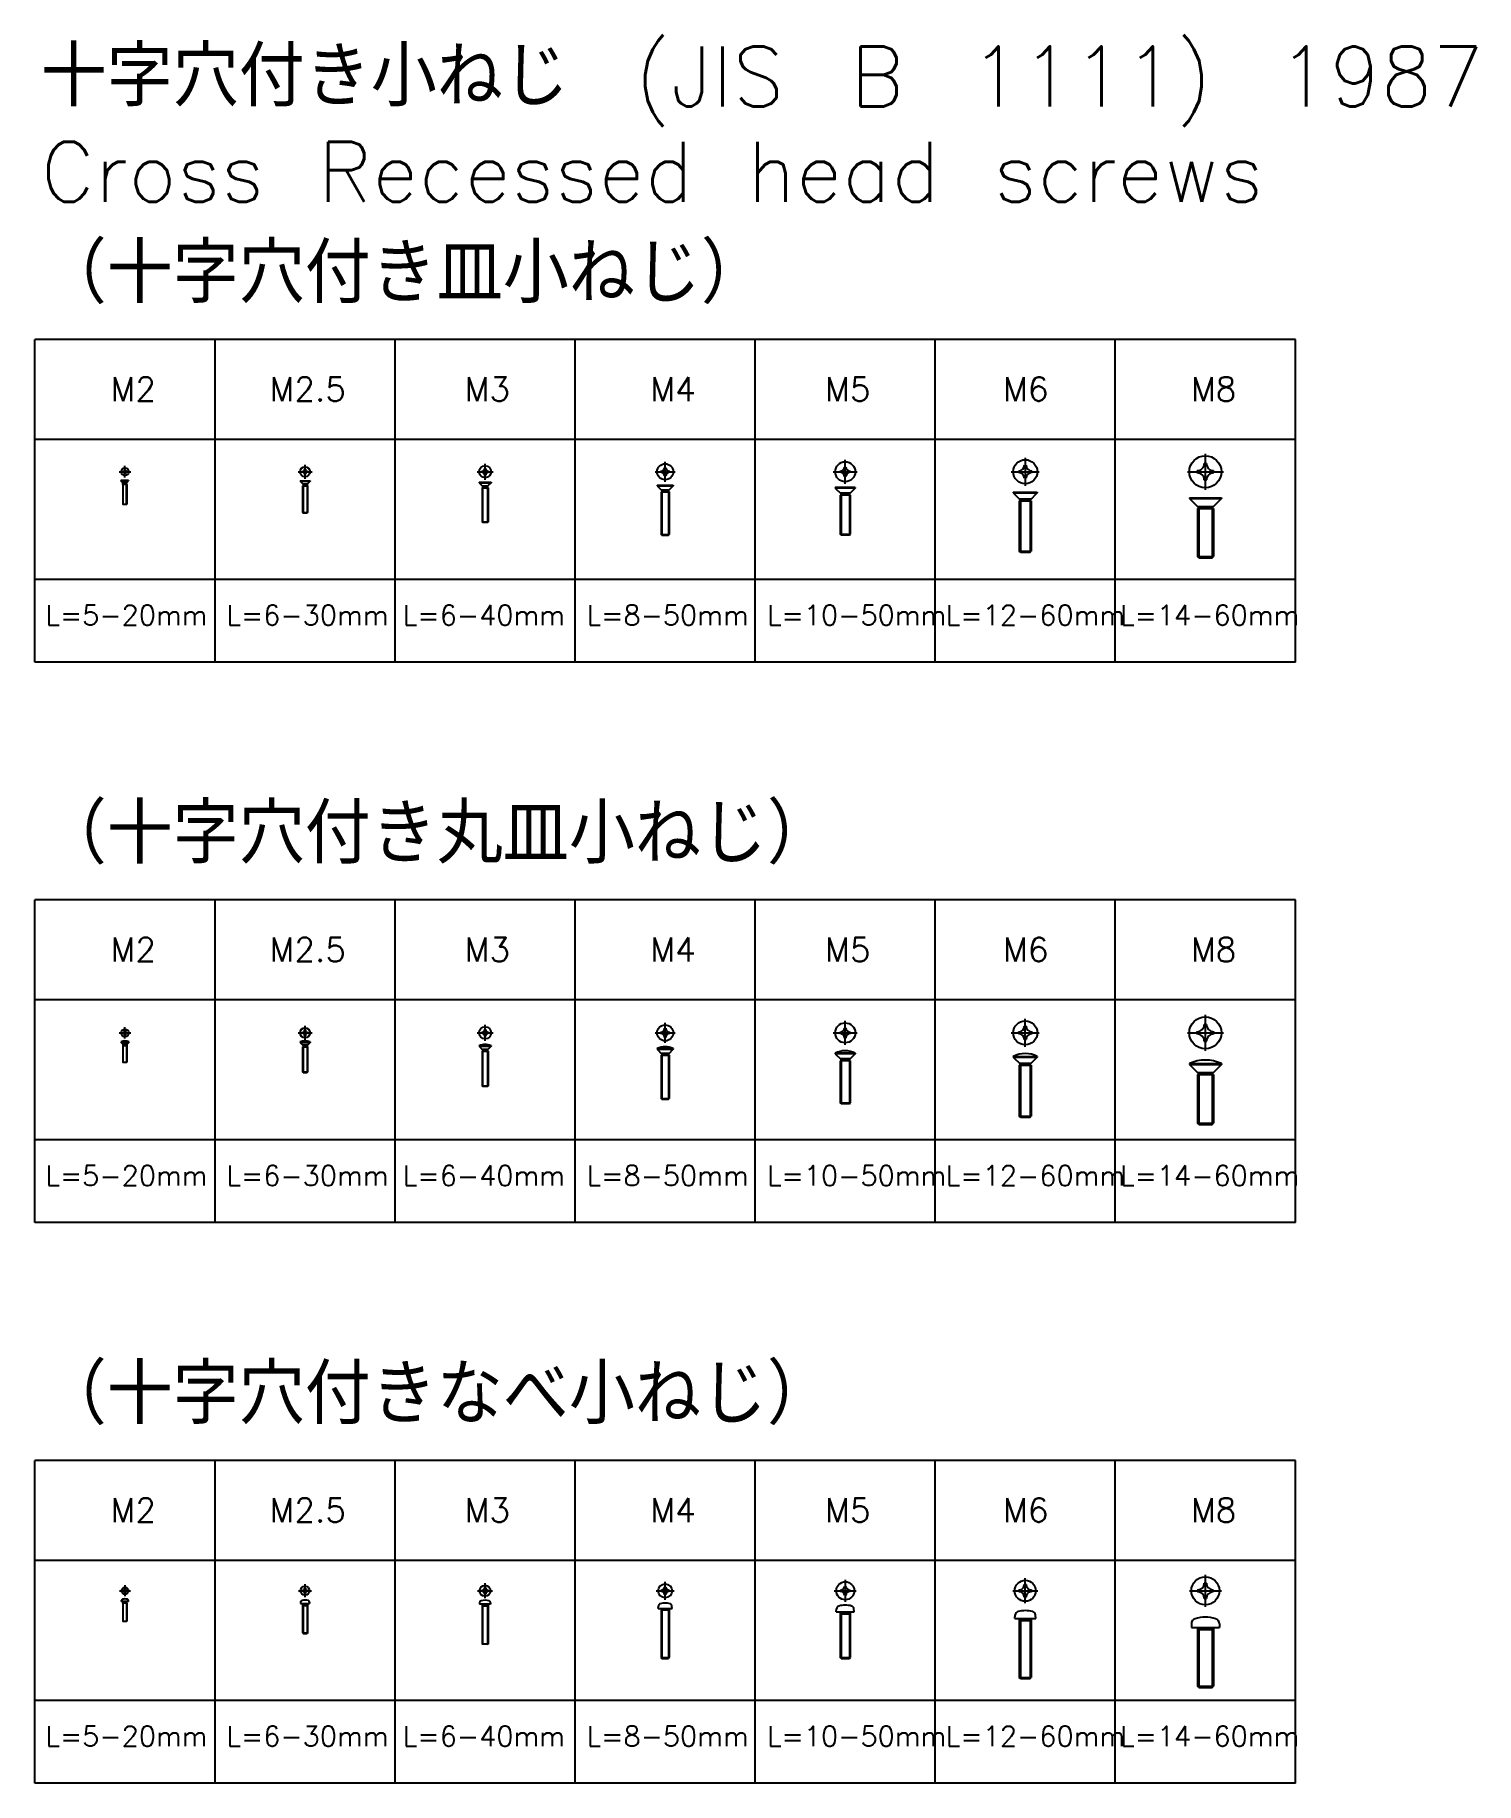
# Model space of a CAD drawing. Extents: x -344 to 377, y 88 to 962.
import ezdxf

# ---------------------------------------------------------------- set-up
doc = ezdxf.new("R2010")
doc.units = 0
doc.header["$MEASUREMENT"] = 0
for name, color, linetype in [('Layer1', 5, 'CONTINUOUS'), ('Layer3', 4, 'CONTINUOUS'), ('Layer4', 6, 'CONTINUOUS')]:
    doc.layers.add(name, color=color, linetype=linetype)
doc.styles.get("Standard").update_dxf_attribs({"font": 'txt', "bigfont": 'bigfont'})

msp = doc.modelspace()

# ---------------------------------------------------------------- linework, layer by layer
at = {"layer": 'Layer1'}
for p, q in [((286.43, 809.52), (-343.57, 809.52)), ((-343.57, 648.25), (-343.57, 809.52)), ((-253.57, 648.25), (-253.57, 809.52)), ((-163.57, 648.25), (-163.57, 809.52)), ((-73.57, 648.25), (-73.57, 809.52)), ((16.43, 648.25), (16.43, 809.52)), ((106.43, 648.25), (106.43, 809.52)), ((196.43, 648.25), (196.43, 809.52)), ((286.43, 648.25), (286.43, 809.52)), ((286.43, 759.52), (-343.57, 759.52)), ((286.43, 689.52), (-343.57, 689.52)), ((286.43, 689.52), (-343.57, 689.52)), ((286.43, 648.25), (-343.57, 648.25)), ((286.43, 529.33), (-343.57, 529.33)), ((-343.57, 368.06), (-343.57, 529.33)), ((-253.57, 368.06), (-253.57, 529.33)), ((-163.57, 368.06), (-163.57, 529.33)), ((-73.57, 368.06), (-73.57, 529.33)), ((16.43, 368.06), (16.43, 529.33)), ((106.43, 368.06), (106.43, 529.33)), ((196.43, 368.06), (196.43, 529.33)), ((286.43, 368.06), (286.43, 529.33)), ((286.43, 479.33), (-343.57, 479.33)), ((286.43, 409.33), (-343.57, 409.33)), ((286.43, 409.33), (-343.57, 409.33)), ((286.43, 368.06), (-343.57, 368.06)), ((-343.57, 87.87), (-343.57, 249.14)), ((286.43, 249.14), (-343.57, 249.14)), ((-253.57, 87.87), (-253.57, 249.14)), ((-163.57, 87.87), (-163.57, 249.14)), ((-73.57, 87.87), (-73.57, 249.14)), ((16.43, 87.87), (16.43, 249.14)), ((106.43, 87.87), (106.43, 249.14)), ((196.43, 87.87), (196.43, 249.14)), ((286.43, 87.87), (286.43, 249.14)), ((286.43, 199.14), (-343.57, 199.14)), ((286.43, 129.14), (-343.57, 129.14)), ((286.43, 129.14), (-343.57, 129.14)), ((286.43, 87.87), (-343.57, 87.87))]:
    msp.add_line(p, q, dxfattribs=at)
at = {"layer": 'Layer3'}
for p, q in [((241.43, 734.36), (241.43, 752.36)), ((-301.47, 743.36), (-295.67, 743.36)), ((-299.57, 743.48), (-299.57, 743.23)), ((-298.69, 744.36), (-298.44, 744.36)), ((-298.57, 740.46), (-298.57, 746.26)), ((-297.57, 743.48), (-297.57, 743.23)), ((-212.07, 743.36), (-205.07, 743.36)), ((-208.57, 739.86), (-208.57, 746.86)), ((-122.57, 743.36), (-114.57, 743.36)), ((-118.57, 739.36), (-118.57, 747.36)), ((-33.57, 743.36), (-23.57, 743.36)), ((-28.57, 738.36), (-28.57, 748.36)), ((55.43, 743.36), (67.43, 743.36)), ((61.43, 737.36), (61.43, 749.36)), ((144.43, 743.36), (158.43, 743.36)), ((151.43, 750.36), (151.43, 736.36)), ((232.43, 743.36), (250.43, 743.36)), ((-296.79, 739.04), (-300.59, 739.04)), ((-300.59, 739.04), (-300.59, 738.85)), ((-299.59, 737.84), (-300.59, 738.85)), ((-296.79, 738.85), (-300.55, 738.85)), ((-299.69, 737.04), (-299.59, 737.84)), ((-297.69, 737.04), (-299.69, 737.04)), ((-299.69, 737.04), (-299.69, 727.18)), ((-297.8, 737.84), (-299.59, 737.84)), ((-299.56, 727.04), (-299.56, 737.84)), ((-298.69, 742.36), (-298.44, 742.36)), ((-297.83, 727.04), (-297.83, 737.84)), ((-297.8, 737.84), (-296.79, 738.85)), ((-297.69, 737.04), (-297.8, 737.84)), ((-297.69, 737.04), (-297.69, 727.18)), ((-296.79, 739.04), (-296.79, 738.85)), ((-211.07, 738.8), (-206.07, 738.8)), ((-211.07, 738.8), (-211.07, 738.6)), ((-211.07, 738.6), (-206.07, 738.6)), ((-211.07, 738.6), (-209.57, 737.11)), ((-209.82, 737.35), (-207.32, 737.35)), ((-209.82, 736.35), (-207.32, 736.35)), ((-209.82, 736.35), (-209.82, 723.04)), ((-209.57, 737.11), (-207.56, 737.11)), ((-209.57, 737.11), (-209.57, 722.8)), ((-206.07, 738.6), (-207.56, 737.11)), ((-207.56, 737.11), (-207.56, 722.8)), ((-207.32, 736.35), (-207.32, 723.04)), ((-206.07, 738.8), (-206.07, 738.6)), ((-121.57, 738.09), (-115.57, 738.09)), ((-121.57, 738.09), (-121.57, 737.84)), ((-121.57, 737.84), (-115.57, 737.84)), ((-121.57, 737.84), (-119.8, 736.07)), ((-120.07, 736.34), (-117.07, 736.34)), ((-120.07, 735.34), (-117.07, 735.34)), ((-120.07, 735.34), (-120.07, 718.36)), ((-119.8, 736.07), (-117.34, 736.07)), ((-119.8, 736.07), (-119.8, 718.09)), ((-115.57, 737.84), (-117.34, 736.07)), ((-117.34, 736.07), (-117.34, 718.09)), ((-117.07, 735.34), (-117.07, 718.36)), ((-115.57, 738.09), (-115.57, 737.84)), ((-32.57, 736.67), (-24.57, 736.67)), ((-32.57, 736.67), (-32.57, 736.37)), ((-32.57, 736.37), (-24.57, 736.37)), ((-32.57, 736.37), (-30.19, 733.99)), ((-30.57, 734.37), (-26.57, 734.37)), ((-24.57, 736.37), (-26.95, 733.99)), ((-24.57, 736.67), (-24.57, 736.37)), ((66.43, 735.5), (56.43, 735.5)), ((56.43, 735.5), (56.43, 735.2)), ((66.43, 735.2), (56.43, 735.2)), ((56.43, 735.2), (59.37, 732.27)), ((66.43, 735.2), (63.5, 732.27)), ((66.43, 735.5), (66.43, 735.2)), ((-299.69, 727.18), (-297.69, 727.18)), ((-299.56, 727.04), (-299.69, 727.18)), ((-297.83, 727.04), (-299.56, 727.04)), ((-297.83, 727.04), (-297.69, 727.18)), ((-30.57, 733.37), (-30.57, 712.05)), ((-30.57, 733.37), (-26.57, 733.37)), ((-30.19, 733.99), (-30.19, 711.67)), ((-30.19, 733.99), (-26.95, 733.99)), ((-26.95, 733.99), (-26.95, 711.67)), ((-26.57, 733.37), (-26.57, 712.05)), ((63.93, 732.7), (58.93, 732.7)), ((58.93, 731.7), (58.93, 712.1)), ((63.93, 731.7), (58.93, 731.7)), ((59.37, 732.27), (59.37, 711.67)), ((59.37, 732.27), (63.5, 732.27)), ((63.5, 732.27), (63.5, 711.67)), ((63.93, 731.7), (63.93, 712.1)), ((145.43, 733.15), (157.43, 733.15)), ((145.43, 733.15), (145.43, 732.75)), ((145.43, 732.75), (157.43, 732.75)), ((145.43, 732.75), (148.98, 729.21)), ((148.43, 729.75), (154.43, 729.75)), ((148.43, 728.75), (148.43, 703.7)), ((148.43, 728.75), (154.43, 728.75)), ((148.98, 729.21), (148.98, 703.15)), ((148.98, 729.21), (153.89, 729.21)), ((157.43, 732.75), (153.89, 729.21)), ((153.89, 729.21), (153.89, 703.15)), ((154.43, 728.75), (154.43, 703.7)), ((157.43, 733.15), (157.43, 732.75)), ((233.43, 730.39), (249.43, 730.39)), ((233.43, 730.39), (233.43, 729.99)), ((233.43, 729.99), (238.11, 725.32)), ((233.43, 729.99), (249.43, 729.99)), ((237.43, 725.99), (245.43, 725.99)), ((238.11, 725.32), (238.11, 700.39)), ((238.11, 725.32), (244.76, 725.32)), ((249.43, 729.99), (244.76, 725.32)), ((244.76, 725.32), (244.76, 700.39)), ((249.43, 730.39), (249.43, 729.99)), ((-209.82, 723.04), (-207.32, 723.04)), ((-209.57, 722.8), (-209.82, 723.04)), ((-209.57, 722.8), (-207.56, 722.8)), ((-207.56, 722.8), (-207.32, 723.04)), ((-120.07, 718.36), (-117.07, 718.36)), ((-119.8, 718.09), (-120.07, 718.36)), ((-119.8, 718.09), (-117.34, 718.09)), ((-117.34, 718.09), (-117.07, 718.36)), ((237.43, 724.99), (237.43, 701.07)), ((237.43, 724.99), (245.43, 724.99)), ((245.43, 724.99), (245.43, 701.07)), ((-30.57, 712.05), (-26.57, 712.05)), ((-30.19, 711.67), (-30.57, 712.05)), ((-30.19, 711.67), (-26.95, 711.67)), ((-26.95, 711.67), (-26.57, 712.05)), ((58.93, 712.1), (63.93, 712.1)), ((59.37, 711.67), (58.93, 712.1)), ((63.5, 711.67), (59.37, 711.67)), ((63.5, 711.67), (63.93, 712.1)), ((148.43, 703.7), (154.43, 703.7)), ((148.98, 703.15), (148.43, 703.7)), ((148.98, 703.15), (153.89, 703.15)), ((153.89, 703.15), (154.43, 703.7)), ((237.43, 701.07), (245.43, 701.07)), ((238.11, 700.39), (237.43, 701.07)), ((238.11, 700.39), (244.76, 700.39)), ((244.76, 700.39), (245.43, 701.07)), ((241.43, 453.87), (241.43, 471.87)), ((-298.71, 464.02), (-298.42, 464.02)), ((-298.57, 459.97), (-298.57, 465.77)), ((-208.57, 459.37), (-208.57, 466.37)), ((-118.57, 458.87), (-118.57, 466.87)), ((-28.57, 457.87), (-28.57, 467.87)), ((61.43, 456.87), (61.43, 468.87)), ((151.43, 455.87), (151.43, 469.87)), ((-301.47, 462.87), (-295.67, 462.87)), ((-300.47, 458.33), (-300.47, 458.12)), ((-296.67, 458.31), (-300.47, 458.31)), ((-296.67, 458.12), (-300.47, 458.12)), ((-299.46, 457.11), (-300.47, 458.12)), ((-299.71, 462.73), (-299.71, 463.01)), ((-299.46, 457.11), (-299.57, 456.31)), ((-299.57, 456.31), (-299.57, 448.25)), ((-297.57, 456.31), (-299.57, 456.31)), ((-297.67, 457.11), (-299.46, 457.11)), ((-299.43, 448.12), (-299.43, 457.11)), ((-298.71, 461.72), (-298.42, 461.72)), ((-297.7, 448.12), (-297.7, 457.11)), ((-297.67, 457.11), (-296.67, 458.12)), ((-297.67, 457.11), (-297.57, 456.31)), ((-297.57, 456.31), (-297.57, 448.25)), ((-297.42, 462.73), (-297.42, 463.01)), ((-296.67, 458.33), (-296.67, 458.12)), ((-212.07, 462.87), (-205.07, 462.87)), ((-211.07, 458.31), (-206.07, 458.31)), ((-211.07, 458.31), (-211.07, 458.11)), ((-211.07, 458.11), (-209.57, 456.62)), ((-211.07, 458.11), (-206.07, 458.11)), ((-209.82, 456.86), (-207.32, 456.86)), ((-209.82, 455.86), (-209.82, 443.36)), ((-209.82, 455.86), (-207.32, 455.86)), ((-209.57, 456.62), (-209.57, 443.11)), ((-209.57, 456.62), (-207.56, 456.62)), ((-206.07, 458.11), (-207.56, 456.62)), ((-207.56, 456.62), (-207.56, 443.11)), ((-207.32, 455.86), (-207.32, 443.36)), ((-206.07, 458.31), (-206.07, 458.11)), ((-122.57, 462.87), (-114.57, 462.87)), ((-121.57, 456.43), (-115.57, 456.43)), ((-121.57, 456.43), (-121.57, 456.18)), ((-121.57, 456.18), (-115.57, 456.18)), ((-121.57, 456.18), (-119.8, 454.41)), ((-120.07, 454.68), (-117.07, 454.68)), ((-119.8, 454.41), (-119.8, 436.18)), ((-119.8, 454.41), (-117.34, 454.41)), ((-115.57, 456.18), (-117.34, 454.41)), ((-117.34, 454.41), (-117.34, 436.18)), ((-115.57, 456.43), (-115.57, 456.18)), ((-33.57, 462.87), (-23.57, 462.87)), ((-32.57, 454.97), (-24.57, 454.97)), ((-32.57, 454.97), (-32.57, 454.67)), ((-32.57, 454.67), (-24.57, 454.67)), ((-32.57, 454.67), (-30.19, 452.29)), ((-24.57, 454.67), (-26.95, 452.29)), ((-24.57, 454.97), (-24.57, 454.67)), ((55.43, 462.87), (67.43, 462.87)), ((144.43, 462.87), (158.43, 462.87)), ((232.43, 462.87), (250.43, 462.87)), ((-299.57, 448.25), (-297.57, 448.25)), ((-299.43, 448.12), (-299.57, 448.25)), ((-297.7, 448.12), (-299.43, 448.12)), ((-297.7, 448.12), (-297.57, 448.25)), ((-120.07, 453.68), (-120.07, 436.45)), ((-120.07, 453.68), (-117.07, 453.68)), ((-117.07, 453.68), (-117.07, 436.45)), ((-30.57, 452.67), (-26.57, 452.67)), ((-30.57, 451.67), (-30.57, 430.04)), ((-30.57, 451.67), (-26.57, 451.67)), ((-30.19, 452.29), (-30.19, 429.67)), ((-30.19, 452.29), (-26.95, 452.29)), ((-26.95, 452.29), (-26.95, 429.67)), ((-26.57, 451.67), (-26.57, 430.04)), ((66.43, 452.73), (56.43, 452.73)), ((56.43, 452.73), (56.43, 452.43)), ((66.43, 452.43), (56.43, 452.43)), ((56.43, 452.43), (59.37, 449.49)), ((63.93, 449.93), (58.93, 449.93)), ((58.93, 448.93), (58.93, 427.86)), ((63.93, 448.93), (58.93, 448.93)), ((59.37, 449.49), (59.37, 427.43)), ((59.37, 449.49), (63.5, 449.49)), ((66.43, 452.43), (63.5, 449.49)), ((63.5, 449.49), (63.5, 427.43)), ((63.93, 448.93), (63.93, 427.86)), ((66.43, 452.73), (66.43, 452.43)), ((145.43, 451.1), (157.43, 451.1)), ((145.43, 451.1), (145.43, 450.7)), ((145.43, 450.7), (148.98, 447.15)), ((145.43, 450.7), (157.43, 450.7)), ((148.43, 447.7), (154.43, 447.7)), ((148.43, 446.7), (148.43, 421.24)), ((148.43, 446.7), (154.43, 446.7)), ((148.98, 447.15), (148.98, 420.7)), ((148.98, 447.15), (153.89, 447.15)), ((157.43, 450.7), (153.89, 447.15)), ((153.89, 447.15), (153.89, 420.7)), ((154.43, 446.7), (154.43, 421.24)), ((157.43, 451.1), (157.43, 450.7)), ((233.43, 447.5), (249.43, 447.5)), ((233.43, 447.5), (233.43, 447.1)), ((233.43, 447.1), (249.43, 447.1)), ((233.43, 447.1), (238.11, 442.43)), ((249.43, 447.1), (244.76, 442.43)), ((249.43, 447.5), (249.43, 447.1)), ((-209.57, 443.11), (-209.82, 443.36)), ((-209.82, 443.36), (-207.32, 443.36)), ((-209.57, 443.11), (-207.56, 443.11)), ((-207.56, 443.11), (-207.32, 443.36)), ((237.43, 443.1), (245.43, 443.1)), ((237.43, 442.1), (245.43, 442.1)), ((237.43, 442.1), (237.43, 417.78)), ((238.11, 442.43), (244.76, 442.43)), ((238.11, 442.43), (238.11, 417.1)), ((244.76, 442.43), (244.76, 417.1)), ((245.43, 442.1), (245.43, 417.78)), ((-120.07, 436.45), (-117.07, 436.45)), ((-119.8, 436.18), (-120.07, 436.45)), ((-119.8, 436.18), (-117.34, 436.18)), ((-117.34, 436.18), (-117.07, 436.45)), ((-30.19, 429.67), (-30.57, 430.04)), ((-30.57, 430.04), (-26.57, 430.04)), ((-30.19, 429.67), (-26.95, 429.67)), ((-26.95, 429.67), (-26.57, 430.04)), ((58.93, 427.86), (63.93, 427.86)), ((59.37, 427.43), (58.93, 427.86)), ((63.5, 427.43), (59.37, 427.43)), ((63.5, 427.43), (63.93, 427.86)), ((148.43, 421.24), (154.43, 421.24)), ((148.98, 420.7), (148.43, 421.24)), ((148.98, 420.7), (153.89, 420.7)), ((153.89, 420.7), (154.43, 421.24)), ((237.43, 417.78), (245.43, 417.78)), ((238.11, 417.1), (237.43, 417.78)), ((238.11, 417.1), (244.76, 417.1)), ((244.76, 417.1), (245.43, 417.78)), ((-301.32, 183.96), (-295.82, 183.96)), ((-299.57, 183.84), (-299.57, 184.09)), ((-299.57, 183.84), (-299.57, 184.09)), ((-298.69, 184.96), (-298.44, 184.96)), ((-298.69, 184.96), (-298.44, 184.96)), ((-298.57, 186.71), (-298.57, 181.21)), ((-297.57, 183.84), (-297.57, 184.09)), ((-297.57, 183.84), (-297.57, 184.09)), ((-211.82, 183.96), (-205.32, 183.96)), ((-208.57, 180.71), (-208.57, 187.21)), ((-122.32, 183.96), (-114.82, 183.96)), ((-118.57, 180.21), (-118.57, 187.71)), ((-33.07, 183.96), (-24.07, 183.96)), ((-28.57, 179.46), (-28.57, 188.46)), ((55.93, 183.96), (66.93, 183.96)), ((61.43, 189.46), (61.43, 178.46)), ((145.18, 183.96), (157.68, 183.96)), ((151.43, 177.71), (151.43, 190.21)), ((233.43, 183.96), (249.43, 183.96)), ((241.43, 175.96), (241.43, 191.96)), ((-300.32, 178.59), (-300.32, 179.05)), ((-296.82, 178.59), (-300.32, 178.59)), ((-299.57, 177.79), (-299.46, 178.59)), ((-299.57, 177.79), (-299.57, 168.73)), ((-297.57, 177.79), (-299.57, 177.79)), ((-299.43, 168.59), (-299.43, 178.59)), ((-298.69, 182.96), (-298.44, 182.96)), ((-297.7, 168.59), (-297.7, 178.59)), ((-297.57, 177.79), (-297.68, 178.59)), ((-297.57, 177.79), (-297.57, 168.73)), ((-296.82, 178.59), (-296.82, 179.05)), ((-210.82, 178.35), (-210.82, 177.66)), ((-210.82, 177.66), (-206.32, 177.66)), ((-209.82, 177.66), (-209.82, 162.91)), ((-209.57, 176.66), (-209.82, 176.9)), ((-209.82, 176.66), (-207.32, 176.66)), ((-209.57, 176.66), (-209.57, 162.66)), ((-207.56, 176.66), (-207.32, 176.9)), ((-207.56, 176.66), (-207.56, 162.66)), ((-207.32, 177.66), (-207.32, 162.91)), ((-206.32, 178.35), (-206.32, 177.66)), ((-121.32, 177.99), (-121.32, 177.25)), ((-115.82, 177.25), (-121.32, 177.25)), ((-120.07, 177.25), (-120.07, 157.52)), ((-119.8, 176.25), (-120.07, 176.52)), ((-117.07, 176.25), (-120.07, 176.25)), ((-119.8, 176.25), (-119.8, 157.25)), ((-117.34, 176.25), (-117.07, 176.52)), ((-117.34, 176.25), (-117.34, 157.25)), ((-117.07, 177.25), (-117.07, 157.52)), ((-115.82, 177.99), (-115.82, 177.25)), ((-32.07, 175.19), (-31.97, 176.31)), ((-32.07, 175.19), (-25.07, 175.19)), ((-30.57, 175.19), (-30.57, 150.59)), ((-30.19, 174.49), (-30.57, 174.87)), ((-26.95, 174.49), (-26.57, 174.87)), ((-26.57, 175.19), (-26.57, 150.59)), ((-25.07, 175.19), (-25.16, 176.31)), ((56.93, 173.49), (57.06, 174.96)), ((65.93, 173.49), (65.81, 174.96)), ((-299.43, 168.59), (-299.57, 168.73)), ((-299.57, 168.73), (-297.57, 168.73)), ((-297.7, 168.59), (-299.43, 168.59)), ((-297.7, 168.59), (-297.57, 168.73)), ((-30.57, 174.49), (-26.57, 174.49)), ((-30.19, 174.49), (-30.19, 150.22)), ((-26.95, 174.49), (-26.95, 150.22)), ((56.93, 173.49), (65.93, 173.49)), ((58.93, 173.49), (58.93, 150.63)), ((59.37, 172.49), (58.93, 172.93)), ((58.93, 172.49), (63.93, 172.49)), ((59.37, 172.49), (59.37, 150.19)), ((63.5, 172.49), (63.93, 172.93)), ((63.5, 172.49), (63.5, 150.19)), ((63.93, 173.49), (63.93, 150.63)), ((146.18, 170.15), (146.34, 171.89)), ((146.18, 170.15), (146.3, 171.47)), ((146.18, 170.15), (156.68, 170.15)), ((148.43, 170.15), (148.43, 140.7)), ((148.98, 169.15), (148.43, 169.7)), ((148.43, 169.15), (154.43, 169.15)), ((148.98, 169.15), (148.98, 140.15)), ((153.89, 169.15), (154.43, 169.7)), ((153.89, 169.15), (153.89, 140.15)), ((154.43, 170.15), (154.43, 140.7)), ((156.68, 170.15), (156.53, 171.89)), ((156.68, 170.15), (156.57, 171.47)), ((234.43, 167.52), (234.43, 165.56)), ((248.43, 167.52), (248.43, 165.56)), ((-209.82, 162.91), (-207.32, 162.91)), ((-209.82, 162.91), (-209.57, 162.66)), ((-209.57, 162.66), (-207.56, 162.66)), ((-207.32, 162.91), (-207.57, 162.66)), ((-120.07, 157.52), (-117.07, 157.52)), ((-119.8, 157.25), (-120.07, 157.52)), ((-117.34, 157.25), (-117.07, 157.52)), ((234.43, 165.56), (248.43, 165.56)), ((237.43, 165.56), (237.43, 136.24)), ((238.11, 164.56), (237.43, 165.24)), ((237.43, 164.56), (245.43, 164.56)), ((238.11, 164.56), (238.11, 135.56)), ((244.76, 164.56), (245.43, 165.24)), ((244.76, 164.56), (244.76, 135.56)), ((245.43, 165.56), (245.43, 136.24)), ((-117.34, 157.25), (-119.8, 157.25)), ((-30.57, 150.59), (-26.57, 150.59)), ((-30.57, 150.59), (-30.17, 150.19)), ((-30.17, 150.19), (-26.97, 150.19)), ((-26.57, 150.59), (-26.97, 150.19)), ((58.93, 150.63), (63.93, 150.63)), ((59.37, 150.19), (58.93, 150.63)), ((59.37, 150.19), (63.5, 150.19)), ((63.5, 150.19), (63.93, 150.63)), ((148.43, 140.7), (154.43, 140.7)), ((148.98, 140.15), (148.43, 140.7)), ((148.98, 140.15), (153.89, 140.15)), ((153.89, 140.15), (154.43, 140.7)), ((237.43, 136.24), (245.43, 136.24)), ((238.11, 135.56), (237.43, 136.24)), ((238.11, 135.56), (244.76, 135.56)), ((244.76, 135.56), (245.43, 136.24))]:
    msp.add_line(p, q, dxfattribs=at)
for centre, radius in [((-298.57, 743.36), 1.9), ((-208.57, 743.36), 2.5), ((-118.57, 743.36), 3), ((-28.57, 743.36), 4), ((61.43, 743.36), 5), ((151.43, 743.36), 6), ((241.43, 743.36), 8), ((-298.57, 462.87), 1.9), ((-208.57, 462.87), 2.5), ((-118.57, 462.87), 3), ((-28.57, 462.87), 4), ((61.43, 462.87), 5), ((151.43, 462.87), 6), ((241.43, 462.87), 8), ((-298.57, 183.96), 1.75), ((-208.57, 183.96), 2.25), ((-118.57, 183.96), 2.75), ((-28.57, 183.96), 3.5), ((61.43, 183.96), 4.5), ((151.43, 183.96), 5.25), ((241.43, 183.96), 7)]:
    msp.add_circle(centre, radius, dxfattribs=at)
for centre, radius, start, end in [((-299.57, 744.36), 0.875, 270, 0), ((-299.57, 742.36), 0.875, 0, 90), ((-297.57, 744.36), 0.875, 180, 270), ((-297.57, 742.36), 0.875, 90, 180), ((-208.57, 743.36), 1.3, 171.70726, 180), ((-208.57, 743.36), 1.3, 180, 188.29274), ((-209.85, 744.64), 1.1, 269.99962, 0.00038), ((-209.85, 742.07), 1.1, 359.99962, 90.00038), ((-208.57, 743.36), 1.3, 90, 98.29274), ((-208.57, 743.36), 1.3, 81.70726, 90), ((-207.28, 744.64), 1.1, 179.99962, 270.00038), ((-207.28, 742.07), 1.1, 89.99962, 180.00038), ((-208.57, 743.36), 1.3, 0, 8.29274), ((-208.57, 743.36), 1.3, 351.70726, 0), ((-118.57, 743.36), 1.75, 173.84936, 180), ((-118.57, 743.36), 1.75, 180, 186.15064), ((-120.31, 745.1), 1.55, 269.99903, 0.00097), ((-120.31, 741.62), 1.55, 359.99903, 90.00097), ((-118.57, 743.36), 1.75, 90, 96.15064), ((-118.57, 743.36), 1.75, 83.84936, 90), ((-116.83, 745.1), 1.55, 179.99903, 270.00097), ((-116.83, 741.62), 1.55, 89.99903, 180.00097), ((-118.57, 743.36), 1.75, 0, 6.15064), ((-118.57, 743.36), 1.75, 353.84936, 0), ((-28.57, 743.36), 2.2, 172.49101, 180), ((-28.57, 743.36), 2.2, 180, 187.50899), ((-30.75, 745.54), 1.89, 270.01108, 359.98892), ((-30.75, 741.18), 1.89, 0.01108, 89.98892), ((-28.57, 743.36), 2.2, 90, 97.50899), ((-28.57, 743.36), 2.2, 82.49101, 90), ((-26.38, 745.54), 1.89, 180.01108, 269.98892), ((-26.38, 741.18), 1.89, 90.01108, 179.98892), ((-28.57, 743.36), 2.2, 0, 7.50899), ((-28.57, 743.36), 2.2, 352.49101, 0), ((61.43, 743.36), 2.5, 173.39637, 180), ((61.43, 743.36), 2.5, 180, 186.60363), ((58.95, 745.84), 2.2, 270.00225, 359.99775), ((58.95, 740.87), 2.2, 0.00225, 89.99775), ((61.43, 743.36), 2.5, 90, 96.60363), ((61.43, 743.36), 2.5, 83.39637, 90), ((63.92, 745.84), 2.2, 180.00225, 269.99775), ((63.92, 740.87), 2.2, 90.00225, 179.99775), ((61.43, 743.36), 2.5, 0, 6.60363), ((61.43, 743.36), 2.5, 353.39637, 0), ((151.43, 743.36), 3.3, 172.3903, 180), ((151.43, 743.36), 3.3, 180, 187.6097), ((148.16, 746.63), 2.83, 270.00127, 359.99873), ((148.16, 740.09), 2.83, 0.00127, 89.99873), ((151.43, 743.36), 3.3, 90, 97.6097), ((151.43, 743.36), 3.3, 82.3903, 90), ((154.7, 746.63), 2.83, 180.00127, 269.99873), ((154.7, 740.09), 2.83, 90.00127, 179.99873), ((151.43, 743.36), 3.3, 0, 7.6097), ((151.43, 743.36), 3.3, 352.3903, 0), ((241.43, 743.36), 4.15, 172.21003, 180), ((241.43, 743.36), 4.15, 180, 187.78997), ((237.32, 747.47), 3.55, 269.99674, 0.00326), ((237.32, 739.25), 3.55, 359.99674, 90.00326), ((241.43, 743.36), 4.15, 90, 97.78997), ((241.43, 743.36), 4.15, 82.21003, 90), ((245.55, 747.47), 3.55, 179.99674, 270.00326), ((245.55, 739.25), 3.55, 89.99674, 180.00326), ((241.43, 743.36), 4.15, 0, 7.78997), ((241.43, 743.36), 4.15, 352.21003, 0), ((-208.57, 743.36), 1.3, 261.70726, 270), ((-208.57, 743.36), 1.3, 270, 278.29274), ((-118.57, 743.36), 1.75, 263.84936, 270), ((-118.57, 743.36), 1.75, 270, 276.15064), ((-28.57, 743.36), 2.2, 262.49101, 270), ((-28.57, 743.36), 2.2, 270, 277.50899), ((61.43, 743.36), 2.5, 263.39637, 270), ((61.43, 743.36), 2.5, 270, 276.60363), ((151.43, 743.36), 3.3, 262.3903, 270), ((151.43, 743.36), 3.3, 270, 277.6097), ((241.43, 743.36), 4.15, 262.21003, 270), ((241.43, 743.36), 4.15, 270, 277.78997), ((-299.71, 464.02), 1, 270, 0), ((-297.42, 464.02), 1, 180, 270), ((-210, 464.31), 1.25, 269.98506, 0.01494), ((-208.57, 462.87), 1.45, 90, 97.42974), ((-208.57, 462.87), 1.45, 82.57026, 90), ((-207.13, 464.31), 1.25, 179.98506, 270.01494), ((-120.41, 464.71), 1.65, 270.00091, 359.99909), ((-118.57, 462.87), 1.85, 90, 95.81699), ((-118.57, 462.87), 1.85, 84.18301, 90), ((-116.73, 464.71), 1.65, 180.00091, 269.99909), ((-28.57, 462.87), 2.3, 172.81924, 180), ((-30.85, 465.15), 1.99, 269.98677, 0.01323), ((-28.57, 462.87), 2.3, 90, 97.18076), ((-28.57, 462.87), 2.3, 82.81924, 90), ((-26.28, 465.15), 1.99, 179.98677, 270.01323), ((-28.57, 462.87), 2.3, 0, 7.18076), ((61.43, 462.87), 2.6, 173.65143, 180), ((58.85, 465.45), 2.3, 270.01108, 359.98892), ((61.43, 462.87), 2.6, 90, 96.34857), ((61.43, 462.87), 2.6, 83.65143, 90), ((64.02, 465.45), 2.3, 180.01108, 269.98892), ((61.43, 462.87), 2.6, 0, 6.34857), ((151.43, 462.87), 3.4, 172.61538, 180), ((148.06, 466.24), 2.94, 270.00392, 359.99608), ((151.43, 462.87), 3.4, 90, 97.38462), ((151.43, 462.87), 3.4, 82.61538, 90), ((154.81, 466.24), 2.94, 180.00392, 269.99608), ((151.43, 462.87), 3.4, 0, 7.38462), ((241.43, 462.87), 4.25, 172.39442, 180), ((237.22, 467.08), 3.65, 269.99825, 0.00175), ((241.43, 462.87), 4.25, 90, 97.60558), ((241.43, 462.87), 4.25, 82.39442, 90), ((245.65, 467.08), 3.65, 179.99825, 270.00175), ((241.43, 462.87), 4.25, 0, 7.60558), ((-298.57, 454.81), 4, 61.64065, 118.35935), ((-299.71, 461.72), 1, 0, 90), ((-297.42, 461.72), 1, 90, 180), ((-208.57, 452.91), 5.96, 65.18516, 114.81484), ((-208.57, 462.87), 1.45, 172.57026, 180), ((-208.57, 462.87), 1.45, 180, 187.42974), ((-210, 461.43), 1.25, 359.98506, 90.01494), ((-208.57, 462.87), 1.45, 262.57026, 270), ((-208.57, 462.87), 1.45, 270, 277.42974), ((-207.13, 461.43), 1.25, 89.98506, 180.01494), ((-208.57, 462.87), 1.45, 0, 7.42974), ((-208.57, 462.87), 1.45, 352.57026, 0), ((-118.57, 450.35), 6.78, 63.73196, 116.26804), ((-118.57, 462.87), 1.85, 174.18301, 180), ((-118.57, 462.87), 1.85, 180, 185.81699), ((-120.41, 461.03), 1.65, 0.00091, 89.99909), ((-118.57, 462.87), 1.85, 264.18301, 270), ((-118.57, 462.87), 1.85, 270, 275.81699), ((-116.73, 461.03), 1.65, 90.00091, 179.99909), ((-118.57, 462.87), 1.85, 0, 5.81699), ((-118.57, 462.87), 1.85, 354.18301, 0), ((-28.57, 446.53), 9.34, 64.63923, 115.36077), ((-28.57, 462.87), 2.3, 180, 187.18076), ((-30.85, 460.59), 1.99, 359.98677, 90.01323), ((-28.57, 462.87), 2.3, 262.81924, 270), ((-28.57, 462.87), 2.3, 270, 277.18076), ((-26.28, 460.59), 1.99, 89.98677, 180.01323), ((-28.57, 462.87), 2.3, 352.81924, 0), ((61.43, 462.87), 2.6, 180, 186.34857), ((58.85, 460.29), 2.3, 0.01108, 89.98892), ((61.43, 462.87), 2.6, 263.65143, 270), ((61.43, 462.87), 2.6, 270, 276.34857), ((64.02, 460.29), 2.3, 90.01108, 179.98892), ((61.43, 462.87), 2.6, 353.65143, 0), ((151.43, 462.87), 3.4, 180, 187.38462), ((148.06, 459.5), 2.94, 0.00392, 89.99608), ((151.43, 462.87), 3.4, 262.61538, 270), ((151.43, 462.87), 3.4, 270, 277.38462), ((154.81, 459.5), 2.94, 90.00392, 179.99608), ((151.43, 462.87), 3.4, 352.61538, 0), ((241.43, 462.87), 4.25, 180, 187.60558), ((237.22, 458.66), 3.65, 359.99825, 90.00175), ((241.43, 462.87), 4.25, 262.39442, 270), ((241.43, 462.87), 4.25, 270, 277.60558), ((245.65, 458.66), 3.65, 89.99825, 180.00175), ((241.43, 462.87), 4.25, 352.39442, 0), ((61.43, 442.91), 11.02, 63.00853, 116.99147), ((151.43, 438.94), 13.56, 63.73196, 116.26804), ((241.43, 430.62), 18.68, 64.63923, 115.36077), ((-299.57, 184.96), 0.875, 270, 0), ((-299.57, 182.96), 0.875, 0, 90), ((-297.57, 184.96), 0.875, 180, 270), ((-297.57, 182.96), 0.875, 90, 180), ((-208.57, 183.96), 1.3, 171.70726, 180), ((-208.57, 183.96), 1.3, 180, 188.29274), ((-209.85, 185.25), 1.1, 269.99962, 0.00038), ((-209.85, 182.67), 1.1, 359.99962, 90.00038), ((-208.57, 183.96), 1.3, 90, 98.29274), ((-208.57, 183.96), 1.3, 81.70726, 90), ((-207.28, 185.25), 1.1, 179.99962, 270.00038), ((-207.28, 182.67), 1.1, 89.99962, 180.00038), ((-208.57, 183.96), 1.3, 0, 8.29274), ((-208.57, 183.96), 1.3, 351.70726, 0), ((-118.57, 183.96), 1.75, 173.84936, 180), ((-118.57, 183.96), 1.75, 180, 186.15064), ((-120.31, 185.7), 1.55, 269.99903, 0.00097), ((-120.31, 182.22), 1.55, 359.99903, 90.00097), ((-118.57, 183.96), 1.75, 90, 96.15064), ((-118.57, 183.96), 1.75, 83.84936, 90), ((-116.83, 185.7), 1.55, 179.99903, 270.00097), ((-116.83, 182.22), 1.55, 89.99903, 180.00097), ((-118.57, 183.96), 1.75, 0, 6.15064), ((-118.57, 183.96), 1.75, 353.84936, 0), ((-28.57, 183.96), 2.05, 171.93804, 180), ((-28.57, 183.96), 2.05, 180, 188.06196), ((-30.6, 185.99), 1.74, 269.99869, 0.00131), ((-30.6, 181.93), 1.74, 359.99869, 90.00131), ((-28.57, 183.96), 2.05, 90, 98.06196), ((-28.57, 183.96), 2.05, 81.93804, 90), ((-26.54, 185.99), 1.74, 179.99869, 270.00131), ((-26.54, 181.93), 1.74, 89.99869, 180.00131), ((-28.57, 183.96), 2.05, 0, 8.06196), ((-28.57, 183.96), 2.05, 351.93804, 0), ((61.43, 183.96), 2.4, 172.36785, 180), ((61.43, 183.96), 2.4, 180, 187.63215), ((59.05, 186.34), 2.06, 270.00031, 359.99969), ((59.05, 181.58), 2.06, 0.00031, 89.99969), ((61.43, 183.96), 2.4, 90, 97.63215), ((61.43, 183.96), 2.4, 82.36785, 90), ((63.81, 186.34), 2.06, 180.00031, 269.99969), ((63.81, 181.58), 2.06, 90.00031, 179.99969), ((61.43, 183.96), 2.4, 0, 7.63215), ((61.43, 183.96), 2.4, 352.36785, 0), ((151.43, 183.96), 3.2, 172.15102, 180), ((151.43, 183.96), 3.2, 180, 187.84898), ((148.26, 187.13), 2.73, 269.99957, 0.00043), ((148.26, 180.79), 2.73, 359.99957, 90.00043), ((151.43, 183.96), 3.2, 90, 97.84898), ((151.43, 183.96), 3.2, 82.15102, 90), ((154.6, 187.13), 2.73, 179.99957, 270.00043), ((154.6, 180.79), 2.73, 89.99957, 180.00043), ((151.43, 183.96), 3.2, 0, 7.84898), ((151.43, 183.96), 3.2, 352.15102, 0), ((241.43, 183.96), 3.85, 171.59879, 188.40121), ((237.63, 187.77), 3.25, 270, 0), ((241.43, 183.96), 3.85, 81.59879, 98.40121), ((245.24, 187.77), 3.25, 180, 270), ((241.43, 183.96), 3.85, 351.59879, 8.40121), ((-299.62, 179.05), 0.7, 106.04044, 180), ((-298.57, 175.39), 4.5, 73.95956, 106.04044), ((-297.52, 179.05), 0.7, 0, 73.95956), ((-210.02, 178.35), 0.8, 106.19135, 180), ((-208.57, 173.36), 6, 73.80865, 106.19135), ((-208.57, 183.96), 1.3, 261.70726, 270), ((-208.57, 183.96), 1.3, 270, 278.29274), ((-207.12, 178.35), 0.8, 0, 73.80865), ((-120.32, 177.99), 1, 106.95776, 180), ((-118.57, 172.25), 7, 73.04224, 106.95776), ((-118.57, 183.96), 1.75, 263.84936, 270), ((-118.57, 183.96), 1.75, 270, 276.15064), ((-116.82, 177.99), 1, 0, 73.04224), ((-30.67, 176.2), 1.3, 105.88085, 175), ((-28.57, 168.79), 9, 74.11915, 105.88085), ((-28.57, 183.96), 2.05, 261.93804, 270), ((-28.57, 183.96), 2.05, 270, 278.06196), ((-26.46, 176.2), 1.3, 5, 74.11915), ((58.66, 174.82), 1.6, 105.49397, 175), ((61.43, 164.79), 12, 74.50603, 105.49397), ((61.43, 183.96), 2.4, 262.36785, 270), ((61.43, 183.96), 2.4, 270, 277.63215), ((64.21, 174.82), 1.6, 5, 74.50603), ((151.43, 183.96), 3.2, 262.15102, 270), ((151.43, 183.96), 3.2, 270, 277.84898), ((237.63, 180.15), 3.25, 0, 90), ((241.43, 183.96), 3.85, 261.59879, 278.40121), ((245.24, 180.15), 3.25, 90, 180), ((148.23, 171.72), 1.9, 105.36249, 175), ((151.43, 160.05), 14, 74.63751, 105.36249), ((154.64, 171.72), 1.9, 5, 74.63751), ((237.03, 167.52), 2.6, 106.60155, 180), ((241.43, 152.76), 18, 73.39845, 106.60155), ((245.83, 167.52), 2.6, 0, 73.39845)]:
    msp.add_arc(centre, radius, start, end, dxfattribs=at)

# ---------------------------------------------------------------- texts
at = {"layer": 'Layer4', "width": 2653.405, "attachment_point": 1}
for s, insert, char_height in [('十字穴付き小ねじ\u3000{\\Ftxt.shx;(}JIS\u3000B\u30001111{\\Ftxt.shx;)}\u30001987', (-340.7, 955.99), 30), ('Cross Recessed head screws ', (-340.7, 908.34), 30), ('（十字穴付き皿小ねじ）', (-340.7, 857.7), 30), ('M2', (-305.71, 790.68), 12), ('M2.5', (-226.22, 790.68), 12), ('M3', (-128.71, 790.68), 12), ('M4', (-35.91, 790.68), 12), ('M5', (51.42, 790.68), 12), ('M6', (140.38, 790.68), 12), ('M8', (234.33, 790.68), 12), ('L=5-20mm', (-338.37, 676.68), 10), ('L=6-30mm', (-247.89, 676.68), 10), ('L=6-40mm', (-159.67, 676.68), 10), ('L=8-50mm', (-67.85, 676.68), 10), ('L=10-50mm', (22.32, 676.68), 10), ('L=12-60mm', (111.73, 676.68), 10), ('L=14-60mm', (198.81, 676.68), 10), ('（十字穴付き丸皿小ねじ）', (-340.7, 577.51), 30), ('M2', (-305.71, 510.49), 12), ('M2.5', (-226.22, 510.49), 12), ('M3', (-128.71, 510.49), 12), ('M4', (-35.91, 510.49), 12), ('M5', (51.42, 510.49), 12), ('M6', (140.38, 510.49), 12), ('M8', (234.33, 510.49), 12), ('L=5-20mm', (-338.37, 396.49), 10), ('L=6-30mm', (-247.89, 396.49), 10), ('L=6-40mm', (-159.67, 396.49), 10), ('L=8-50mm', (-67.85, 396.49), 10), ('L=10-50mm', (22.32, 396.49), 10), ('L=12-60mm', (111.73, 396.49), 10), ('L=14-60mm', (198.81, 396.49), 10), ('（十字穴付きなべ小ねじ）', (-340.7, 297.32), 30), ('M2', (-305.71, 230.3), 12), ('M2.5', (-226.22, 230.3), 12), ('M3', (-128.71, 230.3), 12), ('M4', (-35.91, 230.3), 12), ('M5', (51.42, 230.3), 12), ('M6', (140.38, 230.3), 12), ('M8', (234.33, 230.3), 12), ('L=5-20mm', (-338.37, 116.3), 10), ('L=6-30mm', (-247.89, 116.3), 10), ('L=6-40mm', (-159.67, 116.3), 10), ('L=8-50mm', (-67.85, 116.3), 10), ('L=10-50mm', (22.32, 116.3), 10), ('L=12-60mm', (111.73, 116.3), 10), ('L=14-60mm', (198.81, 116.3), 10)]:
    msp.add_mtext(s, dxfattribs=dict(at, insert=insert, char_height=char_height))

doc.saveas('drawing.dxf')
